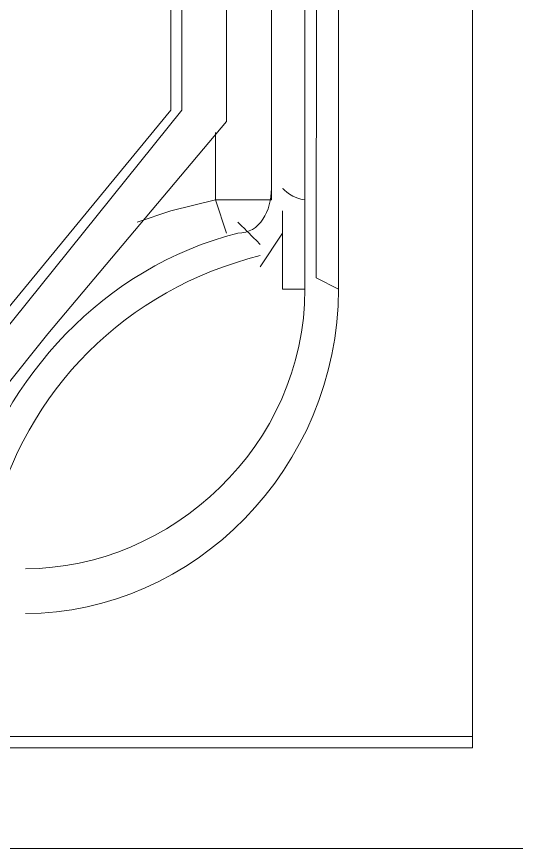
# Model space of a CAD drawing. Header units: metres. Extents: x 2999 to 3164, y 1641 to 1678.
# Drawn here: x 3010.4477 to 3010.5171, y 1650.1422 to 1650.2576 of the extents above; entities that cross this region are included whole.
import ezdxf

# ---------------------------------------------------------------- set-up
doc = ezdxf.new("R2010")
doc.units = ezdxf.units.M

msp = doc.modelspace()

# ---------------------------------------------------------------- linework, layer by layer
at = {"color": 7, "linetype": 'Continuous', "lineweight": 20, "true_color": 0x000007}
for points in [[(3010.51104, 1652.5834), (3010.51104, 1650.15771), (3010.51104, 1650.15771)], [(3010.51104, 1652.57564), (3010.51104, 1650.15616), (3010.51104, 1650.15616)], [(3010.49241, 1650.21979), (3010.48931, 1650.22134), (3010.49241, 1652.46546), (3010.48931, 1652.46856)], [(3010.49241, 1650.21979), (3010.49241, 1652.46546), (3010.48776, 1652.45925), (3010.48776, 1650.21979)], [(3010.47689, 1650.24307), (3010.47689, 1650.6714), (3010.47689, 1650.6714)], [(3010.47069, 1650.24462), (3010.47069, 1650.51931), (3010.47069, 1650.51931)], [(3010.46913, 1650.24462), (3010.46913, 1650.51466), (3010.46913, 1650.51466)], [(3010.4831, 1650.3905), (3010.4831, 1650.2322), (3010.4831, 1650.2322)], [(3010.42568, 1650.18875), (3010.47069, 1650.24462), (3010.47069, 1650.24462)], [(3010.42568, 1650.19185), (3010.46913, 1650.24462), (3010.46913, 1650.24462)], [(3010.45206, 1650.21358), (3010.47689, 1650.24307), (3010.47689, 1650.24307)], [(3010.47534, 1650.2322), (3010.47534, 1650.24151), (3010.47534, 1650.24151)], [(3010.46448, 1650.2291), (3010.46913, 1650.23065), (3010.47534, 1650.2322)], [(3010.47689, 1650.22755), (3010.47534, 1650.2322), (3010.4831, 1650.2322)], [(3010.48465, 1650.23065), (3010.48465, 1650.22755), (3010.48155, 1650.22289)], [(3010.48465, 1650.23065), (3010.48465, 1650.21979), (3010.48465, 1650.21979)], [(3010.48465, 1650.21979), (3010.48776, 1650.21979), (3010.48776, 1650.21979)], [(3009.91043, 1650.18254), (3010.42723, 1650.18254), (3010.45206, 1650.21358)], [(3009.95078, 1650.15616), (3010.51104, 1650.15616), (3010.51104, 1650.15771), (3009.27103, 1650.15771)], [(3010.52345, 1650.14219), (3009.95078, 1650.14219), (3009.95078, 1650.14219)]]:
    msp.add_lwpolyline(points, dxfattribs=at)
for points in [[(3010.47845, 1650.22755), (3010.48155, 1650.22755), (3010.4831, 1650.23065), (3010.4831, 1650.23376)], [(3010.48776, 1650.2322), (3010.48621, 1650.2322), (3010.48465, 1650.23376), (3010.48465, 1650.23376)], [(3010.48155, 1650.226), (3010.48, 1650.22755), (3010.48, 1650.22755), (3010.47845, 1650.2291)], [(3010.47845, 1650.22755), (3010.45982, 1650.22289), (3010.44585, 1650.20737), (3010.4412, 1650.1903)], [(3010.48155, 1650.22444), (3010.46293, 1650.21979), (3010.44896, 1650.20582), (3010.4443, 1650.1872)], [(3010.44896, 1650.18099), (3010.46913, 1650.18099), (3010.48776, 1650.19806), (3010.48776, 1650.21979)], [(3010.44896, 1650.17478), (3010.47224, 1650.17478), (3010.49241, 1650.19496), (3010.49241, 1650.21979)], [(3010.44896, 1650.18099), (3010.46913, 1650.18099), (3010.48776, 1650.19806), (3010.48776, 1650.21979)], [(3010.44896, 1650.17478), (3010.47224, 1650.17478), (3010.49241, 1650.19496), (3010.49241, 1650.21979)]]:
    msp.add_open_spline(points, degree=3, dxfattribs=at)

doc.saveas('drawing.dxf')
